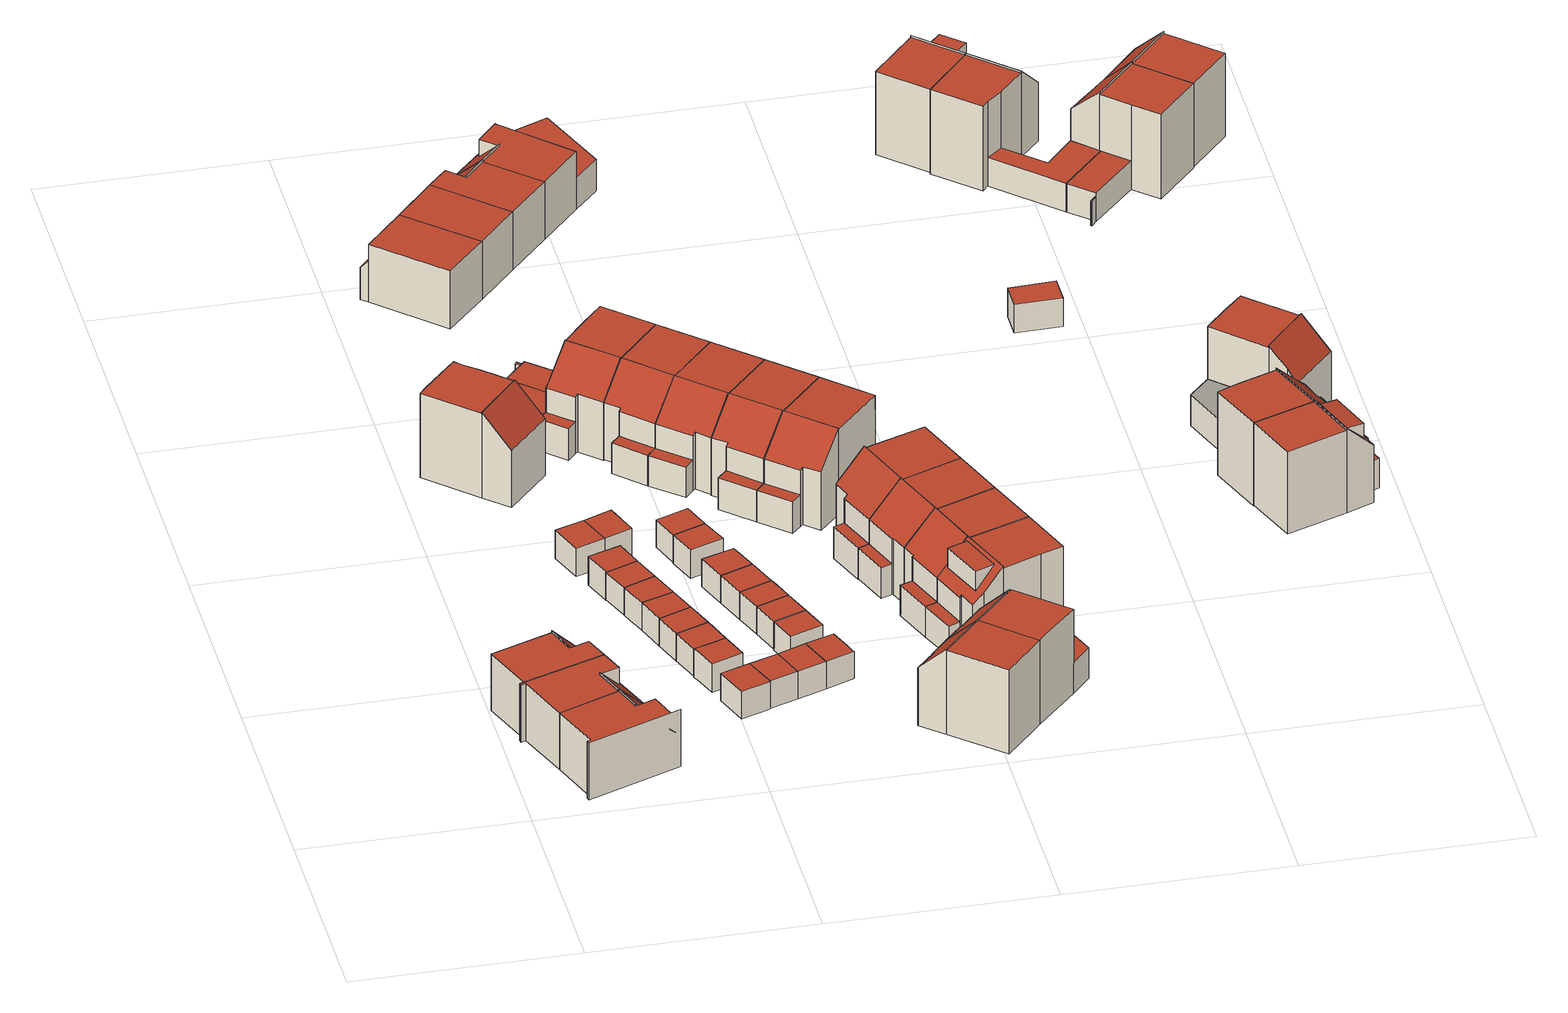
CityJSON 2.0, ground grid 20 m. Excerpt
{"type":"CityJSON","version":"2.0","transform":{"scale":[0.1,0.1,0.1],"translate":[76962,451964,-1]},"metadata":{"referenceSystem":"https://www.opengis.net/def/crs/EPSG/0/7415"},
"CityObjects":{
"building1":{"type":"Building","attributes":{"Volume":228.27,"Dakoppervlakte":46.79,"Muuroppervlakte":145.14,"Vloeroppervlakte":42.97,"hoogte_Z_max_in_m_NAP":5.5,"GEB_DOEL":"woonfunctie","dateOfConstruction":"1982-01-01","measuredHeight":5.79},"geometry":[{"type":"Solid","lod":"2","boundaries":[[[[0,1,2,3,4,5,6]],[[7,8,9,10,11,12,13,14]],[[15,16,17,18,19,10,20]],[[1,0,14,13]],[[8,7,6,5,15]],[[1,13,12,2]],[[17,16,4,3]],[[12,18,17,3,2]],[[4,16,15,5]],[[8,15,20,9]],[[9,20,10]],[[18,12,11,19]],[[19,11,10]],[[0,6,7,14]]]],"semantics":{"surfaces":[{"type":"GroundSurface"},{"type":"RoofSurface"},{"type":"WallSurface"}],"values":[[0,1,1,2,2,2,2,2,2,2,2,2,2,2]]}}]},
"building2":{"type":"Building","attributes":{"Volume":239.22,"Dakoppervlakte":49.19,"Muuroppervlakte":147.11,"Vloeroppervlakte":45.13,"hoogte_Z_max_in_m_NAP":5.5,"GEB_DOEL":"woonfunctie","dateOfConstruction":"1982-01-01","measuredHeight":5.78},"geometry":[{"type":"Solid","lod":"2","boundaries":[[[[5,4,21,22,23,24,25,6]],[[26,27,28,29,8,7,30,31,32]],[[15,33,28,34,35,36,16]],[[5,6,7,8,15]],[[25,24,31,30]],[[31,24,23,32]],[[22,26,32,23]],[[16,36,21,4]],[[4,5,15,16]],[[22,21,36,35,26]],[[33,29,28]],[[29,33,15,8]],[[27,34,28]],[[34,27,26,35]],[[6,25,30,7]]]],"semantics":{"surfaces":[{"type":"GroundSurface"},{"type":"RoofSurface"},{"type":"WallSurface"}],"values":[[0,1,1,2,2,2,2,2,2,2,2,2,2,2,2]]}}]},
"building3":{"type":"Building","attributes":{"Volume":233.64,"Dakoppervlakte":47.68,"Muuroppervlakte":150.23,"Vloeroppervlakte":43.86,"hoogte_Z_max_in_m_NAP":5.5,"GEB_DOEL":"woonfunctie","dateOfConstruction":"1982-01-01","measuredHeight":5.8},"geometry":[{"type":"Solid","lod":"2","boundaries":[[[[37,23,22,21,38,39,40]],[[41,42,26,32,43,44,45,46,47,48]],[[49,50,36,35,51,41,52]],[[23,32,26,22]],[[37,40,44,43]],[[40,39,45,44]],[[45,39,38,50,46]],[[50,38,21,36]],[[26,35,36,21,22]],[[52,41,48]],[[50,49,47,46]],[[47,49,52,48]],[[51,35,26,42]],[[51,42,41]],[[23,37,43,32]]]],"semantics":{"surfaces":[{"type":"GroundSurface"},{"type":"RoofSurface"},{"type":"WallSurface"}],"values":[[0,1,1,2,2,2,2,2,2,2,2,2,2,2,2]]}}]},
"building4":{"type":"Building","attributes":{"Volume":371.48,"Dakoppervlakte":53.47,"Muuroppervlakte":212.38,"Vloeroppervlakte":47.23,"hoogte_Z_max_in_m_NAP":8.11,"GEB_DOEL":"woonfunctie","dateOfConstruction":"1982-01-01","measuredHeight":8.39},"geometry":[{"type":"Solid","lod":"2","boundaries":[[[[53,54,55,56,57,58,59,60,61]],[[62,63,64,65,66,67,68]],[[69,70,71,72]],[[65,64,56,55]],[[55,54,66,65]],[[66,54,53,61,68,67]],[[61,60,62,68]],[[72,62,60,59,69]],[[59,58,70,69]],[[63,71,70,58,57]],[[72,71,63,62]],[[64,63,57,56]]]],"semantics":{"surfaces":[{"type":"GroundSurface"},{"type":"RoofSurface"},{"type":"WallSurface"}],"values":[[0,1,1,2,2,2,2,2,2,2,2,2]]}}]},
"building5":{"type":"Building","attributes":{"Volume":23.82,"Dakoppervlakte":8.67,"Muuroppervlakte":32.47,"Vloeroppervlakte":8.67,"hoogte_Z_max_in_m_NAP":2.39,"GEB_DOEL":"onbekend","dateOfConstruction":"1982-01-01","measuredHeight":2.75},"geometry":[{"type":"Solid","lod":"2","boundaries":[[[[73,74,75,76]],[[77,78,79,80]],[[74,80,79,75]],[[74,73,77,80]],[[76,78,77,73]],[[78,76,75,79]]]],"semantics":{"surfaces":[{"type":"GroundSurface"},{"type":"RoofSurface"},{"type":"WallSurface"}],"values":[[0,1,2,2,2,2]]}}]},
"building6":{"type":"Building","attributes":{"Volume":22.73,"Dakoppervlakte":8.26,"Muuroppervlakte":31.71,"Vloeroppervlakte":8.26,"hoogte_Z_max_in_m_NAP":2.39,"GEB_DOEL":"onbekend","dateOfConstruction":"1982-01-01","measuredHeight":2.75},"geometry":[{"type":"Solid","lod":"2","boundaries":[[[[81,82,83,84,85]],[[86,87,88,89,90]],[[85,86,90,81]],[[84,87,86,85]],[[89,88,87,84,83,82]],[[90,89,82,81]]]],"semantics":{"surfaces":[{"type":"GroundSurface"},{"type":"RoofSurface"},{"type":"WallSurface"}],"values":[[0,1,2,2,2,2]]}}]},
"building7":{"type":"Building","attributes":{"Volume":22.57,"Dakoppervlakte":8.24,"Muuroppervlakte":31.51,"Vloeroppervlakte":8.24,"hoogte_Z_max_in_m_NAP":2.39,"GEB_DOEL":"onbekend","dateOfConstruction":"1982-01-01","measuredHeight":2.74},"geometry":[{"type":"Solid","lod":"2","boundaries":[[[[91,92,93,94]],[[89,95,96,90]],[[94,93,96,95]],[[93,92,90,96]],[[91,89,90,92]],[[91,94,95,89]]]],"semantics":{"surfaces":[{"type":"GroundSurface"},{"type":"RoofSurface"},{"type":"WallSurface"}],"values":[[0,1,2,2,2,2]]}}]},
"building8":{"type":"Building","attributes":{"Volume":22.45,"Dakoppervlakte":8.25,"Muuroppervlakte":31.34,"Vloeroppervlakte":8.25,"hoogte_Z_max_in_m_NAP":2.39,"GEB_DOEL":"onbekend","dateOfConstruction":"1982-01-01","measuredHeight":2.72},"geometry":[{"type":"Solid","lod":"2","boundaries":[[[[94,93,97,98,99]],[[96,95,100,101,102]],[[97,93,96,102]],[[94,95,96,93]],[[101,100,95,94,99,98]],[[101,98,97,102]]]],"semantics":{"surfaces":[{"type":"GroundSurface"},{"type":"RoofSurface"},{"type":"WallSurface"}],"values":[[0,1,2,2,2,2]]}}]},
"building9":{"type":"Building","attributes":{"Volume":22.19,"Dakoppervlakte":8.25,"Muuroppervlakte":30.98,"Vloeroppervlakte":8.25,"hoogte_Z_max_in_m_NAP":2.39,"GEB_DOEL":"onbekend","dateOfConstruction":"1982-01-01","measuredHeight":2.69},"geometry":[{"type":"Solid","lod":"2","boundaries":[[[[103,98,97,104]],[[101,105,106,102]],[[103,104,106,105]],[[104,97,102,106]],[[101,102,97,98]],[[98,103,105,101]]]],"semantics":{"surfaces":[{"type":"GroundSurface"},{"type":"RoofSurface"},{"type":"WallSurface"}],"values":[[0,1,2,2,2,2]]}}]},
"building10":{"type":"Building","attributes":{"Volume":22.42,"Dakoppervlakte":8.24,"Muuroppervlakte":31.3,"Vloeroppervlakte":8.24,"hoogte_Z_max_in_m_NAP":2.39,"GEB_DOEL":"onbekend","dateOfConstruction":"1982-01-01","measuredHeight":2.72},"geometry":[{"type":"Solid","lod":"2","boundaries":[[[[107,103,104,108]],[[105,109,110,106]],[[108,110,109,107]],[[108,104,106,110]],[[106,104,103,105]],[[103,107,109,105]]]],"semantics":{"surfaces":[{"type":"GroundSurface"},{"type":"RoofSurface"},{"type":"WallSurface"}],"values":[[0,1,2,2,2,2]]}}]},
"building11":{"type":"Building","attributes":{"Volume":22.62,"Dakoppervlakte":8.25,"Muuroppervlakte":31.57,"Vloeroppervlakte":8.25,"hoogte_Z_max_in_m_NAP":2.39,"GEB_DOEL":"onbekend","dateOfConstruction":"1982-01-01","measuredHeight":2.74},"geometry":[{"type":"Solid","lod":"2","boundaries":[[[[107,108,111,112]],[[110,109,113,114]],[[112,111,114,113]],[[114,111,108,110]],[[107,109,110,108]],[[107,112,113,109]]]],"semantics":{"surfaces":[{"type":"GroundSurface"},{"type":"RoofSurface"},{"type":"WallSurface"}],"values":[[0,1,2,2,2,2]]}}]},
"building12":{"type":"Building","attributes":{"Volume":22.82,"Dakoppervlakte":8.23,"Muuroppervlakte":31.88,"Vloeroppervlakte":8.23,"hoogte_Z_max_in_m_NAP":2.39,"GEB_DOEL":"onbekend","dateOfConstruction":"1982-01-01","measuredHeight":2.77},"geometry":[{"type":"Solid","lod":"2","boundaries":[[[[115,116,117,118,119]],[[113,120,121,122,114]],[[121,120,113,115,119,118]],[[118,117,122,121]],[[116,114,122,117]],[[115,113,114,116]]]],"semantics":{"surfaces":[{"type":"GroundSurface"},{"type":"RoofSurface"},{"type":"WallSurface"}],"values":[[0,1,2,2,2,2]]}}]},
"building13":{"type":"Building","attributes":{"Volume":23.08,"Dakoppervlakte":8.51,"Muuroppervlakte":31.72,"Vloeroppervlakte":8.51,"hoogte_Z_max_in_m_NAP":2.39,"GEB_DOEL":"onbekend","dateOfConstruction":"1982-01-01","measuredHeight":2.71},"geometry":[{"type":"Solid","lod":"2","boundaries":[[[[123,124,125,126,127]],[[128,129,130,131,132]],[[124,131,130,125]],[[124,123,132,131]],[[129,128,132,123,127,126]],[[125,130,129,126]]]],"semantics":{"surfaces":[{"type":"GroundSurface"},{"type":"RoofSurface"},{"type":"WallSurface"}],"values":[[0,1,2,2,2,2]]}}]},
"building14":{"type":"Building","attributes":{"Volume":24.15,"Dakoppervlakte":8.67,"Muuroppervlakte":32.92,"Vloeroppervlakte":8.67,"hoogte_Z_max_in_m_NAP":2.39,"GEB_DOEL":"onbekend","dateOfConstruction":"1982-01-01","measuredHeight":2.79},"geometry":[{"type":"Solid","lod":"2","boundaries":[[[[75,133,134,76]],[[79,78,135,136]],[[79,75,76,78]],[[135,78,76,134]],[[135,134,133,136]],[[75,79,136,133]]]],"semantics":{"surfaces":[{"type":"GroundSurface"},{"type":"RoofSurface"},{"type":"WallSurface"}],"values":[[0,1,2,2,2,2]]}}]},
"building15":{"type":"Building","attributes":{"Volume":23.07,"Dakoppervlakte":8.51,"Muuroppervlakte":31.7,"Vloeroppervlakte":8.51,"hoogte_Z_max_in_m_NAP":2.39,"GEB_DOEL":"onbekend","dateOfConstruction":"1982-01-01","measuredHeight":2.71},"geometry":[{"type":"Solid","lod":"2","boundaries":[[[[137,138,126,125]],[[129,139,140,130]],[[130,125,126,129]],[[139,129,126,138]],[[137,140,139,138]],[[125,130,140,137]]]],"semantics":{"surfaces":[{"type":"GroundSurface"},{"type":"RoofSurface"},{"type":"WallSurface"}],"values":[[0,1,2,2,2,2]]}}]},
"building16":{"type":"Building","attributes":{"Volume":65.6,"Dakoppervlakte":24.57,"Muuroppervlakte":69.24,"Vloeroppervlakte":24.57,"hoogte_Z_max_in_m_NAP":2.29,"GEB_DOEL":"overige gebruiksfunctie","dateOfConstruction":"1982-01-01","measuredHeight":2.67},"geometry":[{"type":"Solid","lod":"2","boundaries":[[[[141,142,143,144,145,146]],[[147,148,149,150,151,152]],[[142,141,148,147]],[[146,145,150,149]],[[151,150,145,144]],[[143,152,151,144]],[[141,146,149,148]],[[152,143,142,147]]]],"semantics":{"surfaces":[{"type":"GroundSurface"},{"type":"RoofSurface"},{"type":"WallSurface"}],"values":[[0,1,2,2,2,2,2,2]]}}]},
"building17":{"type":"Building","attributes":{"Volume":23.07,"Dakoppervlakte":8.51,"Muuroppervlakte":31.7,"Vloeroppervlakte":8.51,"hoogte_Z_max_in_m_NAP":2.39,"GEB_DOEL":"onbekend","dateOfConstruction":"1982-01-01","measuredHeight":2.71},"geometry":[{"type":"Solid","lod":"2","boundaries":[[[[153,154,138,137]],[[139,155,156,140]],[[137,138,139,140]],[[155,139,138,154]],[[153,156,155,154]],[[137,140,156,153]]]],"semantics":{"surfaces":[{"type":"GroundSurface"},{"type":"RoofSurface"},{"type":"WallSurface"}],"values":[[0,1,2,2,2,2]]}}]},
"building18":{"type":"Building","attributes":{"Volume":237.75,"Dakoppervlakte":44.82,"Muuroppervlakte":147.73,"Vloeroppervlakte":43.39,"hoogte_Z_max_in_m_NAP":5.3,"GEB_DOEL":"woonfunctie","dateOfConstruction":"1982-01-01","measuredHeight":5.66},"geometry":[{"type":"Solid","lod":"2","boundaries":[[[[157,158,159,160,161,162]],[[163,164,165,166]],[[167,168,169,170]],[[163,170,159,158,164]],[[158,157,165,164]],[[167,166,165,157,162]],[[161,160,169,168]],[[170,169,160,159]],[[161,168,167,162]],[[170,163,166,167]]]],"semantics":{"surfaces":[{"type":"GroundSurface"},{"type":"RoofSurface"},{"type":"WallSurface"}],"values":[[0,1,1,2,2,2,2,2,2,2]]}}]},
"building19":{"type":"Building","attributes":{"Volume":22.59,"Dakoppervlakte":8.39,"Muuroppervlakte":31.3,"Vloeroppervlakte":8.39,"hoogte_Z_max_in_m_NAP":2.39,"GEB_DOEL":"onbekend","dateOfConstruction":"1982-01-01","measuredHeight":2.69},"geometry":[{"type":"Solid","lod":"2","boundaries":[[[[171,172,173,174]],[[175,176,177,178]],[[174,173,176,175]],[[172,177,176,173]],[[171,178,177,172]],[[171,174,175,178]]]],"semantics":{"surfaces":[{"type":"GroundSurface"},{"type":"RoofSurface"},{"type":"WallSurface"}],"values":[[0,1,2,2,2,2]]}}]},
"building20":{"type":"Building","attributes":{"Volume":23.13,"Dakoppervlakte":8.39,"Muuroppervlakte":32.05,"Vloeroppervlakte":8.39,"hoogte_Z_max_in_m_NAP":2.39,"GEB_DOEL":"onbekend","dateOfConstruction":"1982-01-01","measuredHeight":2.76},"geometry":[{"type":"Solid","lod":"2","boundaries":[[[[179,180,181,182]],[[175,183,184,176]],[[179,182,183,175]],[[182,181,184,183]],[[180,176,184,181]],[[179,175,176,180]]]],"semantics":{"surfaces":[{"type":"GroundSurface"},{"type":"RoofSurface"},{"type":"WallSurface"}],"values":[[0,1,2,2,2,2]]}}]},
"building21":{"type":"Building","attributes":{"Volume":24.02,"Dakoppervlakte":8.81,"Muuroppervlakte":32.39,"Vloeroppervlakte":8.81,"hoogte_Z_max_in_m_NAP":2.39,"GEB_DOEL":"onbekend","dateOfConstruction":"1982-01-01","measuredHeight":2.72},"geometry":[{"type":"Solid","lod":"2","boundaries":[[[[185,186,187,188]],[[189,190,191,192]],[[187,190,189,188]],[[186,191,190,187]],[[185,192,191,186]],[[185,188,189,192]]]],"semantics":{"surfaces":[{"type":"GroundSurface"},{"type":"RoofSurface"},{"type":"WallSurface"}],"values":[[0,1,2,2,2,2]]}}]},
"building22":{"type":"Building","attributes":{"Volume":23.78,"Dakoppervlakte":8.82,"Muuroppervlakte":32.07,"Vloeroppervlakte":8.82,"hoogte_Z_max_in_m_NAP":2.39,"GEB_DOEL":"onbekend","dateOfConstruction":"1982-01-01","measuredHeight":2.7},"geometry":[{"type":"Solid","lod":"2","boundaries":[[[[188,187,193,194]],[[195,196,190,189]],[[194,193,196,195]],[[187,190,196,193]],[[188,189,190,187]],[[188,194,195,189]]]],"semantics":{"surfaces":[{"type":"GroundSurface"},{"type":"RoofSurface"},{"type":"WallSurface"}],"values":[[0,1,2,2,2,2]]}}]},
"building23":{"type":"Building","attributes":{"Volume":45.96,"Dakoppervlakte":17.14,"Muuroppervlakte":49.91,"Vloeroppervlakte":17.14,"hoogte_Z_max_in_m_NAP":2.29,"GEB_DOEL":"overige gebruiksfunctie","dateOfConstruction":"1982-01-01","measuredHeight":2.68},"geometry":[{"type":"Solid","lod":"2","boundaries":[[[[197,198,199,144,143,200,201]],[[151,202,203,152]],[[204,205,206,207]],[[152,143,144,151]],[[151,144,199,202]],[[203,202,199,198,207]],[[198,197,204,207]],[[204,197,201,205]],[[205,201,200,206]],[[203,207,206,200,143,152]]]],"semantics":{"surfaces":[{"type":"GroundSurface"},{"type":"RoofSurface"},{"type":"WallSurface"}],"values":[[0,1,1,2,2,2,2,2,2,2]]}}]},
"building24":{"type":"Building","attributes":{"Volume":22.15,"Dakoppervlakte":8.2,"Muuroppervlakte":31.05,"Vloeroppervlakte":8.2,"hoogte_Z_max_in_m_NAP":2.39,"GEB_DOEL":"onbekend","dateOfConstruction":"1982-01-01","measuredHeight":2.7},"geometry":[{"type":"Solid","lod":"2","boundaries":[[[[194,193,208,209,210]],[[211,212,196,195,213]],[[213,210,209,211]],[[196,212,211,209,208,193]],[[196,193,194,195]],[[194,210,213,195]]]],"semantics":{"surfaces":[{"type":"GroundSurface"},{"type":"RoofSurface"},{"type":"WallSurface"}],"values":[[0,1,2,2,2,2]]}}]},
"building25":{"type":"Building","attributes":{"Volume":22.08,"Dakoppervlakte":8.2,"Muuroppervlakte":30.95,"Vloeroppervlakte":8.2,"hoogte_Z_max_in_m_NAP":2.39,"GEB_DOEL":"onbekend","dateOfConstruction":"1982-01-01","measuredHeight":2.69},"geometry":[{"type":"Solid","lod":"2","boundaries":[[[[210,209,214,215]],[[211,213,216,217]],[[215,214,217,216]],[[209,211,217,214]],[[210,213,211,209]],[[210,215,216,213]]]],"semantics":{"surfaces":[{"type":"GroundSurface"},{"type":"RoofSurface"},{"type":"WallSurface"}],"values":[[0,1,2,2,2,2]]}}]},
"building26":{"type":"Building","attributes":{"Volume":22.11,"Dakoppervlakte":8.04,"Muuroppervlakte":31.33,"Vloeroppervlakte":8.04,"hoogte_Z_max_in_m_NAP":2.39,"GEB_DOEL":"onbekend","dateOfConstruction":"1982-01-01","measuredHeight":2.75},"geometry":[{"type":"Solid","lod":"2","boundaries":[[[[218,219,220,221]],[[216,222,223,217]],[[220,219,222,216]],[[219,218,223,222]],[[223,218,221,217]],[[220,216,217,221]]]],"semantics":{"surfaces":[{"type":"GroundSurface"},{"type":"RoofSurface"},{"type":"WallSurface"}],"values":[[0,1,2,2,2,2]]}}]},
"building27":{"type":"Building","attributes":{"Volume":23.13,"Dakoppervlakte":8.51,"Muuroppervlakte":31.78,"Vloeroppervlakte":8.51,"hoogte_Z_max_in_m_NAP":2.39,"GEB_DOEL":"onbekend","dateOfConstruction":"1982-01-01","measuredHeight":2.72},"geometry":[{"type":"Solid","lod":"2","boundaries":[[[[224,225,226,227,154,153]],[[228,156,155,229,230,231]],[[153,154,155,156]],[[154,227,229,155]],[[153,156,228,224]],[[227,226,225,224,228,231,230,229]]]],"semantics":{"surfaces":[{"type":"GroundSurface"},{"type":"RoofSurface"},{"type":"WallSurface"}],"values":[[0,1,2,2,2,2]]}}]},
"building28":{"type":"Building","attributes":{"Volume":378.86,"Dakoppervlakte":56.24,"Muuroppervlakte":222.87,"Vloeroppervlakte":49.9,"hoogte_Z_max_in_m_NAP":8.1,"GEB_DOEL":"woonfunctie","dateOfConstruction":"1982-01-01","measuredHeight":8.49},"geometry":[{"type":"Solid","lod":"2","boundaries":[[[[232,233,234,235,236,237,238,239,240,145,241,199]],[[242,243,244,245,246]],[[247,248,249,250,251,252,253]],[[254,255,256,257]],[[233,243,242,234]],[[233,232,244,243]],[[244,232,199,245]],[[236,235,253,252]],[[242,247,253,235,234]],[[241,145,249,248,246]],[[145,240,256,250,249]],[[252,251,255,237,236]],[[237,255,254,238]],[[256,240,239,257]],[[254,257,239,238]],[[255,251,250,256]],[[242,246,248,247]],[[199,241,246,245]]]],"semantics":{"surfaces":[{"type":"GroundSurface"},{"type":"RoofSurface"},{"type":"WallSurface"}],"values":[[0,1,1,1,2,2,2,2,2,2,2,2,2,2,2,2,2,2]]}}]},
"building29":{"type":"Building","attributes":{"Volume":240.02,"Dakoppervlakte":45.15,"Muuroppervlakte":148.42,"Vloeroppervlakte":43.71,"hoogte_Z_max_in_m_NAP":5.3,"GEB_DOEL":"woonfunctie","dateOfConstruction":"1982-01-01","measuredHeight":5.67},"geometry":[{"type":"Solid","lod":"2","boundaries":[[[[157,162,161,258,259,260]],[[261,166,165,262]],[[263,168,167,264]],[[264,261,262,260,259]],[[166,167,162,157,165]],[[165,157,260,262]],[[259,258,263,264]],[[161,168,263,258]],[[162,167,168,161]],[[261,264,167,166]]]],"semantics":{"surfaces":[{"type":"GroundSurface"},{"type":"RoofSurface"},{"type":"WallSurface"}],"values":[[0,1,1,2,2,2,2,2,2,2]]}}]},
"building30":{"type":"Building","attributes":{"Volume":370.53,"Dakoppervlakte":56.05,"Muuroppervlakte":218.8,"Vloeroppervlakte":49.81,"hoogte_Z_max_in_m_NAP":8.1,"GEB_DOEL":"woonfunctie","dateOfConstruction":"1982-01-01","measuredHeight":8.43},"geometry":[{"type":"Solid","lod":"2","boundaries":[[[[265,266,267,268,269,270,271,272,273,274]],[[275,276,243,242]],[[277,247,253,278,279,280]],[[281,282,283,284]],[[275,267,266,276]],[[266,265,243,276]],[[275,277,280,282,268,267]],[[274,273,253,247,242]],[[273,272,278,253]],[[279,278,272,271,283]],[[283,271,270,284]],[[269,281,284,270]],[[281,269,268,282]],[[282,280,279,283]],[[242,247,277,275]],[[243,265,274,242]]]],"semantics":{"surfaces":[{"type":"GroundSurface"},{"type":"RoofSurface"},{"type":"WallSurface"}],"values":[[0,1,1,1,2,2,2,2,2,2,2,2,2,2,2,2]]}}]},
"building31":{"type":"Building","attributes":{"Volume":369.08,"Dakoppervlakte":55.87,"Muuroppervlakte":218.76,"Vloeroppervlakte":49.64,"hoogte_Z_max_in_m_NAP":8.1,"GEB_DOEL":"woonfunctie","dateOfConstruction":"1982-01-01","measuredHeight":8.45},"geometry":[{"type":"Solid","lod":"2","boundaries":[[[[285,286,287,288,289,290,269,268,267,266]],[[291,292,276,275]],[[277,280,293,294,295,296]],[[297,282,281,298]],[[291,286,285,292]],[[285,266,276,292]],[[291,296,295,287,286]],[[267,268,282,280,277,275]],[[293,297,289,288,294]],[[288,287,295,294]],[[297,298,290,289]],[[282,268,269,281]],[[298,281,269,290]],[[280,282,297,293]],[[291,275,277,296]],[[276,266,267,275]]]],"semantics":{"surfaces":[{"type":"GroundSurface"},{"type":"RoofSurface"},{"type":"WallSurface"}],"values":[[0,1,1,1,2,2,2,2,2,2,2,2,2,2,2,2]]}}]},
"building32":{"type":"Building","attributes":{"Volume":238.96,"Dakoppervlakte":47.85,"Muuroppervlakte":144.86,"Vloeroppervlakte":44.33,"hoogte_Z_max_in_m_NAP":5.49,"GEB_DOEL":"woonfunctie","dateOfConstruction":"1982-01-01","measuredHeight":5.84},"geometry":[{"type":"Solid","lod":"2","boundaries":[[[[299,300,301,260,259,258]],[[302,303,304,305,306,261,262]],[[264,307,305,308,309,310,263]],[[260,301,302,262]],[[301,300,303,302]],[[300,299,310,309,303]],[[299,258,263,310]],[[259,264,263,258]],[[307,306,305]],[[264,261,306,307]],[[304,308,305]],[[304,303,309,308]],[[261,264,259,260,262]]]],"semantics":{"surfaces":[{"type":"GroundSurface"},{"type":"RoofSurface"},{"type":"WallSurface"}],"values":[[0,1,1,2,2,2,2,2,2,2,2,2,2]]}}]},
"building33":{"type":"Building","attributes":{"Volume":361.68,"Dakoppervlakte":53.91,"Muuroppervlakte":217.7,"Vloeroppervlakte":47.76,"hoogte_Z_max_in_m_NAP":8.14,"GEB_DOEL":"woonfunctie","dateOfConstruction":"1982-01-01","measuredHeight":8.46},"geometry":[{"type":"Solid","lod":"2","boundaries":[[[[311,312,313,314,315,316,317,318,319,320,321]],[[322,323,324,325,326]],[[327,328,329,330,331,332]],[[333,334,335,336]],[[313,323,322,314]],[[323,313,312,311,325,324]],[[327,333,317,316,328]],[[316,315,329,328]],[[315,314,322,330,329]],[[331,326,321,320,334,332]],[[317,333,336,318]],[[335,334,320,319]],[[335,319,318,336]],[[333,327,332,334]],[[331,330,322,326]],[[321,326,325,311]]]],"semantics":{"surfaces":[{"type":"GroundSurface"},{"type":"RoofSurface"},{"type":"WallSurface"}],"values":[[0,1,1,1,2,2,2,2,2,2,2,2,2,2,2,2]]}}]},
"building34":{"type":"Building","attributes":{"Volume":379.81,"Dakoppervlakte":57.16,"Muuroppervlakte":222.04,"Vloeroppervlakte":50.83,"hoogte_Z_max_in_m_NAP":8.11,"GEB_DOEL":"woonfunctie","dateOfConstruction":"1982-01-01","measuredHeight":8.48},"geometry":[{"type":"Solid","lod":"2","boundaries":[[[[337,338,339,340,341,342,343,344,345,346]],[[291,347,348,292]],[[349,350,351,296,295,352]],[[353,354,355,356]],[[347,337,346,348]],[[345,292,348,346]],[[338,337,347,351,350,355]],[[344,343,295,296,291]],[[352,295,343,342]],[[349,352,342,341,356]],[[356,341,340,353]],[[339,354,353,340]],[[338,355,354,339]],[[355,350,349,356]],[[347,291,296,351]],[[292,345,344,291]]]],"semantics":{"surfaces":[{"type":"GroundSurface"},{"type":"RoofSurface"},{"type":"WallSurface"}],"values":[[0,1,1,1,2,2,2,2,2,2,2,2,2,2,2,2]]}}]},
"building35":{"type":"Building","attributes":{"Volume":245.88,"Dakoppervlakte":48.47,"Muuroppervlakte":147.76,"Vloeroppervlakte":44.95,"hoogte_Z_max_in_m_NAP":5.49,"GEB_DOEL":"woonfunctie","dateOfConstruction":"1982-01-01","measuredHeight":5.92},"geometry":[{"type":"Solid","lod":"2","boundaries":[[[[357,301,300,299,358,359,360]],[[361,362,363,364,303,302,365,366]],[[367,368,310,309,369,363,370]],[[302,301,357,365]],[[357,360,359,367,361,366,365]],[[367,359,358,368]],[[299,310,368,358]],[[303,309,310,299,300]],[[370,363,362]],[[362,361,367,370]],[[364,363,369]],[[303,364,369,309]],[[301,302,303,300]]]],"semantics":{"surfaces":[{"type":"GroundSurface"},{"type":"RoofSurface"},{"type":"WallSurface"}],"values":[[0,1,1,2,2,2,2,2,2,2,2,2,2]]}}]},
"building36":{"type":"Building","attributes":{"Volume":413.31,"Dakoppervlakte":70.65,"Muuroppervlakte":235.5,"Vloeroppervlakte":64.74,"hoogte_Z_max_in_m_NAP":8.14,"GEB_DOEL":"woonfunctie","dateOfConstruction":"1982-01-01","measuredHeight":8.42},"geometry":[{"type":"Solid","lod":"2","boundaries":[[[[320,319,371,372,373,374,375,376,377,378,379,380,381,382,311,321]],[[326,325,383,384,385,386]],[[331,387,388,389,390,391,392,332]],[[335,334,393,394]],[[395,396,397,398]],[[386,385,396,378,377]],[[311,325,326,321]],[[383,325,311,382,381,397,384]],[[320,321,326,331,332,334]],[[387,386,377,376,388]],[[389,375,374,390]],[[390,374,373,391]],[[392,391,373,372,393]],[[319,320,334,335]],[[394,393,372,371]],[[335,394,371,319]],[[334,332,392,393]],[[331,326,386,387]],[[379,395,398,380]],[[379,378,396,395]],[[397,381,380,398]],[[397,396,385,384]],[[376,375,389,388]]]],"semantics":{"surfaces":[{"type":"GroundSurface"},{"type":"RoofSurface"},{"type":"WallSurface"}],"values":[[0,1,1,1,1,2,2,2,2,2,2,2,2,2,2,2,2,2,2,2,2,2,2]]}}]},
"building37":{"type":"Building","attributes":{"Volume":430.61,"Dakoppervlakte":57.46,"Muuroppervlakte":240.96,"Vloeroppervlakte":66.61,"hoogte_Z_max_in_m_NAP":8.11,"GEB_DOEL":"woonfunctie","dateOfConstruction":"1982-01-01","measuredHeight":8.48},"geometry":[{"type":"Solid","lod":"2","boundaries":[[[[399,400,401,402,403,404,405,406,339,338,337,346,407,408]],[[409,410,411,412,413]],[[348,347,414,415]],[[351,350,416,417,418,419]],[[420,421,355,354]],[[346,337,347,348]],[[407,346,348,415,411]],[[399,408,410,409]],[[401,400,413,412]],[[399,409,413,400]],[[415,414,402,401,412,411]],[[414,419,418,403,402]],[[351,347,337,338,355,350]],[[416,421,405,404,417]],[[403,418,417,404]],[[421,420,406,405]],[[355,338,339,354]],[[339,406,420,354]],[[350,355,421,416]],[[414,347,351,419]],[[407,411,410,408]]]],"semantics":{"surfaces":[{"type":"GroundSurface"},{"type":"OuterFloorSurface"},{"type":"RoofSurface"},{"type":"WallSurface"}],"values":[[0,1,2,2,2,3,3,3,3,3,3,3,3,3,3,3,3,3,3,3,3]]}}]},
"building38":{"type":"Building","attributes":{"Volume":396.51,"Dakoppervlakte":59.71,"Muuroppervlakte":223.72,"Vloeroppervlakte":53.07,"hoogte_Z_max_in_m_NAP":8.12,"GEB_DOEL":"woonfunctie","dateOfConstruction":"1982-01-01","measuredHeight":8.47},"geometry":[{"type":"Solid","lod":"2","boundaries":[[[[422,423,424,425,426,427,428,429,430,431,432]],[[433,434,435,436]],[[437,438,439,440,441,442,443]],[[444,445,446,447]],[[433,432,431,434]],[[435,423,422,436]],[[442,441,428,427,446]],[[437,443,445,424,423,435]],[[431,430,429,440,439,438,434]],[[428,441,440,429]],[[427,426,447,446]],[[426,425,444,447]],[[424,445,444,425]],[[442,446,445,443]],[[435,434,438,437]],[[436,422,432,433]]]],"semantics":{"surfaces":[{"type":"GroundSurface"},{"type":"RoofSurface"},{"type":"WallSurface"}],"values":[[0,1,1,1,2,2,2,2,2,2,2,2,2,2,2,2]]}}]},
"building39":{"type":"Building","attributes":{"Volume":373.95,"Dakoppervlakte":56.64,"Muuroppervlakte":218.81,"Vloeroppervlakte":50.31,"hoogte_Z_max_in_m_NAP":8.12,"GEB_DOEL":"woonfunctie","dateOfConstruction":"1982-01-01","measuredHeight":8.44},"geometry":[{"type":"Solid","lod":"2","boundaries":[[[[448,449,450,451,452,453,454,455,456,457]],[[435,458,459,436]],[[460,461,462,463,437,443]],[[444,464,465,445]],[[455,435,436,456]],[[448,457,459,458]],[[454,445,443,437,435,455]],[[451,450,461,460,465]],[[461,450,449,462]],[[458,463,462,449,448]],[[452,451,465,464]],[[454,453,444,445]],[[452,464,444,453]],[[443,445,465,460]],[[463,458,435,437]],[[456,436,459,457]]]],"semantics":{"surfaces":[{"type":"GroundSurface"},{"type":"RoofSurface"},{"type":"WallSurface"}],"values":[[0,1,1,1,2,2,2,2,2,2,2,2,2,2,2,2]]}}]},
"building40":{"type":"Building","attributes":{"Volume":362.18,"Dakoppervlakte":55.17,"Muuroppervlakte":215.68,"Vloeroppervlakte":49.02,"hoogte_Z_max_in_m_NAP":8.12,"GEB_DOEL":"woonfunctie","dateOfConstruction":"1982-01-01","measuredHeight":8.42},"geometry":[{"type":"Solid","lod":"2","boundaries":[[[[466,467,468,469,449,448,457,470,471,472]],[[459,458,473,474]],[[475,476,477,463,462,478]],[[479,480,481,482]],[[470,474,473,471]],[[474,470,457,459]],[[477,476,481,472,471,473]],[[463,458,448,449,462]],[[462,449,469,478]],[[475,478,469,468,482]],[[479,482,468,467]],[[467,466,480,479]],[[466,472,481,480]],[[476,475,482,481]],[[473,458,463,477]],[[458,459,457,448]]]],"semantics":{"surfaces":[{"type":"GroundSurface"},{"type":"RoofSurface"},{"type":"WallSurface"}],"values":[[0,1,1,1,2,2,2,2,2,2,2,2,2,2,2,2]]}}]},
"building41":{"type":"Building","attributes":{"Volume":382.99,"Dakoppervlakte":46.06,"Muuroppervlakte":218.09,"Vloeroppervlakte":50.66,"hoogte_Z_max_in_m_NAP":8.13,"GEB_DOEL":"woonfunctie","dateOfConstruction":"1982-01-01","measuredHeight":8.41},"children":["building41-1"],"geometry":[{"type":"Solid","lod":"2","boundaries":[[[[483,484,485,486,487,488,489,490,466,472,471,470]],[[474,473,491,492,493]],[[494,495,496,477,476,497,498],[499,500,501,502]],[[481,480,503,504]],[[484,483,493,492]],[[483,470,474,493]],[[495,494,487,486]],[[486,485,491,496,495]],[[476,477,473,471,472,481]],[[489,488,498,497,504]],[[494,498,488,487]],[[490,489,504,503]],[[472,466,480,481]],[[503,480,466,490]],[[476,481,504,497]],[[491,473,477,496]],[[484,492,491,485]],[[473,474,470,471]],[[505,506,499,502]],[[505,501,500,506]],[[500,499,506]],[[505,502,501]]]],"semantics":{"surfaces":[{"type":"GroundSurface"},{"type":"RoofSurface"},{"type":"WallSurface"}],"values":[[0,1,1,1,2,2,2,2,2,2,2,2,2,2,2,2,2,2,1,2,2,2]]}}]},
"building41-1":{"type":"BuildingInstallation","attributes":{"relationToConstruction":"outside"},"parents":["building41"],"geometry":[{"type":"MultiSurface","lod":"2","boundaries":[[[505,506,499,502]],[[505,501,500,506]],[[500,499,506]],[[505,502,501]]],"semantics":{"surfaces":[{"type":"RoofSurface"},{"type":"WallSurface"}],"values":[0,1,1,1]}}]},
"building42":{"type":"Building","attributes":{"Volume":119.73,"Dakoppervlakte":38.53,"Muuroppervlakte":79.77,"Vloeroppervlakte":38.53,"hoogte_Z_max_in_m_NAP":2.69,"GEB_DOEL":"overige gebruiksfunctie","dateOfConstruction":"1982-01-01","measuredHeight":3.11},"geometry":[{"type":"Solid","lod":"2","boundaries":[[[[357,360,507,508,509,510]],[[511,512,513,514,515,516]],[[511,516,357,510]],[[509,508,513,512]],[[508,507,514,513]],[[360,515,514,507]],[[512,511,510,509]],[[515,360,357,516]]]],"semantics":{"surfaces":[{"type":"GroundSurface"},{"type":"RoofSurface"},{"type":"WallSurface"}],"values":[[0,1,2,2,2,2,2,2]]}}]},
"building43":{"type":"Building","attributes":{"Volume":53.81,"Dakoppervlakte":18.42,"Muuroppervlakte":52.28,"Vloeroppervlakte":18.42,"hoogte_Z_max_in_m_NAP":2.66,"GEB_DOEL":"overige gebruiksfunctie","dateOfConstruction":"1982-01-01","measuredHeight":2.92},"geometry":[{"type":"Solid","lod":"2","boundaries":[[[[375,517,486,484,379,378,376]],[[395,518,519,520,521,522,396]],[[484,518,395,379]],[[520,519,486,517]],[[517,375,521,520]],[[376,522,521,375]],[[519,518,484,486]],[[522,376,378,379,395,396]]]],"semantics":{"surfaces":[{"type":"GroundSurface"},{"type":"RoofSurface"},{"type":"WallSurface"}],"values":[[0,1,2,2,2,2,2,2]]}}]},
"building44":{"type":"Building","attributes":{"Volume":29.55,"Dakoppervlakte":10.44,"Muuroppervlakte":37.62,"Vloeroppervlakte":10.44,"hoogte_Z_max_in_m_NAP":2.01,"GEB_DOEL":"overige gebruiksfunctie","dateOfConstruction":"1981-01-01","measuredHeight":2.83},"geometry":[{"type":"Solid","lod":"2","boundaries":[[[[523,524,525,526]],[[527,528,529,530]],[[524,527,530,525]],[[524,523,528,527]],[[526,529,528,523]],[[526,525,530,529]]]],"semantics":{"surfaces":[{"type":"GroundSurface"},{"type":"RoofSurface"},{"type":"WallSurface"}],"values":[[0,1,2,2,2,2]]}}]},
"building45":{"type":"Building","attributes":{"Volume":354.75,"Dakoppervlakte":45.19,"Muuroppervlakte":208.49,"Vloeroppervlakte":44.87,"hoogte_Z_max_in_m_NAP":8.1,"GEB_DOEL":"woonfunctie","dateOfConstruction":"1982-01-01","measuredHeight":8.39},"children":["building45-1"],"geometry":[{"type":"Solid","lod":"2","boundaries":[[[[531,532,533,534,535,536]],[[537,538,539,540]],[[541,542,543,544],[545,546,547,548]],[[532,531,540,539]],[[536,537,540,531]],[[541,538,535,534,542]],[[543,542,534,533]],[[539,544,543,533,532]],[[541,544,539,538]],[[537,536,535,538]],[[549,546,545,550]],[[545,548,550]],[[548,547,549,550]],[[547,546,549]]]],"semantics":{"surfaces":[{"type":"GroundSurface"},{"type":"RoofSurface"},{"type":"WallSurface"}],"values":[[0,1,1,2,2,2,2,2,2,2,1,2,2,2]]}}]},
"building45-1":{"type":"BuildingInstallation","attributes":{"relationToConstruction":"outside"},"parents":["building45"],"geometry":[{"type":"MultiSurface","lod":"2","boundaries":[[[549,546,545,550]],[[545,548,550]],[[548,547,549,550]],[[547,546,549]]],"semantics":{"surfaces":[{"type":"RoofSurface"},{"type":"WallSurface"}],"values":[0,1,1,1]}}]},
"building46":{"type":"Building","attributes":{"Volume":106.6,"Dakoppervlakte":0,"Muuroppervlakte":75.21,"Vloeroppervlakte":35.23,"hoogte_Z_max_in_m_NAP":2.7,"GEB_DOEL":"overige gebruiksfunctie","dateOfConstruction":"1982-01-01","measuredHeight":3.03},"geometry":[{"type":"Solid","lod":"2","boundaries":[[[[551,552,553,554,555,556,557]],[[558,559,560,561,562,563,564]],[[558,564,563,554,553,552]],[[551,557,560,559]],[[557,556,561,560]],[[555,562,561,556]],[[554,563,562,555]],[[552,551,559,558]]]],"semantics":{"surfaces":[{"type":"GroundSurface"},{"type":"OuterFloorSurface"},{"type":"WallSurface"}],"values":[[0,1,2,2,2,2,2,2]]}}]},
"building47":{"type":"Building","attributes":{"Volume":394.01,"Dakoppervlakte":59.7,"Muuroppervlakte":222.38,"Vloeroppervlakte":53.29,"hoogte_Z_max_in_m_NAP":8.1,"GEB_DOEL":"woonfunctie","dateOfConstruction":"1982-01-01","measuredHeight":8.37},"geometry":[{"type":"Solid","lod":"2","boundaries":[[[[565,566,567,568,569,570,571,572,557,573,556,574,575,576]],[[577,578,579,580,581]],[[582,583,584,585,586,587,588]],[[589,590,591,592]],[[593,594,595,596]],[[573,557,579,578]],[[557,572,580,579]],[[572,571,581,580]],[[570,577,581,571]],[[576,575,585,584,595]],[[587,586,574,556]],[[556,573,578,588,587]],[[569,596,583,582,577,570]],[[566,565,589,592]],[[567,591,590,568]],[[566,592,591,567]],[[595,594,589,565,576]],[[593,596,569,568,590]],[[593,590,589,594]],[[583,596,595,584]],[[588,578,577,582]],[[585,575,574,586]]]],"semantics":{"surfaces":[{"type":"GroundSurface"},{"type":"RoofSurface"},{"type":"WallSurface"}],"values":[[0,1,1,1,1,2,2,2,2,2,2,2,2,2,2,2,2,2,2,2,2,2]]}}]},
"building48":{"type":"Building","attributes":{"Volume":361.81,"Dakoppervlakte":44.87,"Muuroppervlakte":214.26,"Vloeroppervlakte":48.53,"hoogte_Z_max_in_m_NAP":8.1,"GEB_DOEL":"woonfunctie","dateOfConstruction":"1982-01-01","measuredHeight":8.31},"children":["building48-1"],"geometry":[{"type":"Solid","lod":"2","boundaries":[[[[597,598,599,600,601,602,603,604,605,606,607,608]],[[609,577,581,610]],[[582,611,612,613,614,583],[615,616,617,618]],[[619,591,590,620]],[[621,593,596,622]],[[610,581,598,597]],[[608,609,610,597]],[[608,607,612,611,609]],[[614,613,606,605,622]],[[582,583,596,600,599,577]],[[604,603,619,620]],[[619,603,602,591]],[[601,590,591,602]],[[620,621,622,605,604]],[[600,596,593,590,601]],[[621,620,590,593]],[[614,622,596,583]],[[582,577,609,611]],[[598,581,577,599]],[[607,606,613,612]],[[623,624,615,618]],[[623,617,616,624]],[[624,616,615]],[[618,617,623]]]],"semantics":{"surfaces":[{"type":"GroundSurface"},{"type":"RoofSurface"},{"type":"WallSurface"}],"values":[[0,1,1,1,1,2,2,2,2,2,2,2,2,2,2,2,2,2,2,2,1,2,2,2]]}}]},
"building48-1":{"type":"BuildingInstallation","attributes":{"relationToConstruction":"outside"},"parents":["building48"],"geometry":[{"type":"MultiSurface","lod":"2","boundaries":[[[623,624,615,618]],[[623,617,616,624]],[[624,616,615]],[[618,617,623]]],"semantics":{"surfaces":[{"type":"RoofSurface"},{"type":"WallSurface"}],"values":[0,1,1,1]}}]},
"building49":{"type":"Building","attributes":{"Volume":424.82,"Dakoppervlakte":74.63,"Muuroppervlakte":274.15,"Vloeroppervlakte":68.85,"hoogte_Z_max_in_m_NAP":8.1,"GEB_DOEL":"overige gebruiksfunctie - woonfunctie","dateOfConstruction":"1982-01-01","measuredHeight":8.54},"geometry":[{"type":"Solid","lod":"2","boundaries":[[[[625,626,627,628,629,630,631,632,633,634,635,636]],[[537,637,638,639,640,538]],[[641,542,541,642]],[[643,644,645,646,647,648]],[[629,628,637,537]],[[638,637,628,627,643]],[[634,633,640,639,648]],[[633,632,641,642,640]],[[632,631,542,641]],[[630,538,541,542,631]],[[642,541,538,640]],[[627,626,644,643]],[[626,625,645,644]],[[625,636,646,645]],[[636,635,647,646]],[[634,648,647,635]],[[643,648,639,638]],[[537,538,630,629]]]],"semantics":{"surfaces":[{"type":"GroundSurface"},{"type":"RoofSurface"},{"type":"WallSurface"}],"values":[[0,1,1,1,2,2,2,2,2,2,2,2,2,2,2,2,2,2]]}}]},
"building50":{"type":"Building","attributes":{"Volume":364.4,"Dakoppervlakte":52.51,"Muuroppervlakte":211.63,"Vloeroppervlakte":46.3,"hoogte_Z_max_in_m_NAP":8.14,"GEB_DOEL":"woonfunctie","dateOfConstruction":"1982-01-01","measuredHeight":8.47},"geometry":[{"type":"Solid","lod":"2","boundaries":[[[[552,649,650,651,652,653,654,554,655,553]],[[656,657,658,659,660,661]],[[662,663,664,665,666,667]],[[553,661,660,552]],[[652,651,657,656]],[[553,655,554,664,663,662,661]],[[665,664,554,654]],[[666,665,654,653]],[[653,652,656,667,666]],[[662,667,656,661]],[[651,650,649,552,660,659,658,657]]]],"semantics":{"surfaces":[{"type":"GroundSurface"},{"type":"RoofSurface"},{"type":"WallSurface"}],"values":[[0,1,1,2,2,2,2,2,2,2,2]]}}]},
"building51":{"type":"Building","attributes":{"Volume":45.23,"Dakoppervlakte":16.31,"Muuroppervlakte":50.58,"Vloeroppervlakte":16.31,"hoogte_Z_max_in_m_NAP":2.37,"GEB_DOEL":"overige gebruiksfunctie","dateOfConstruction":"1982-01-01","measuredHeight":2.78},"geometry":[{"type":"Solid","lod":"2","boundaries":[[[[668,669,670,671,672,626,625]],[[673,674,645,644]],[[675,676,677,678]],[[673,678,669,668,674]],[[668,625,645,674]],[[626,644,645,625]],[[676,671,670,677]],[[678,677,670,669]],[[676,675,672,671]],[[626,672,675,678,673,644]]]],"semantics":{"surfaces":[{"type":"GroundSurface"},{"type":"RoofSurface"},{"type":"WallSurface"}],"values":[[0,1,1,2,2,2,2,2,2,2]]}}]},
"building52":{"type":"Building","attributes":{"Volume":359.32,"Dakoppervlakte":50.98,"Muuroppervlakte":211.38,"Vloeroppervlakte":45.28,"hoogte_Z_max_in_m_NAP":8.12,"GEB_DOEL":"woonfunctie","dateOfConstruction":"1982-01-01","measuredHeight":8.47},"geometry":[{"type":"Solid","lod":"2","boundaries":[[[[679,668,680,636,681,682,683]],[[684,685,686,687,688]],[[689,690,691,692]],[[684,688,680,668]],[[668,679,685,684]],[[685,679,683,686]],[[682,687,686,683]],[[692,691,681,636]],[[636,680,688,689,692]],[[682,681,691,690,687]],[[688,687,690,689]]]],"semantics":{"surfaces":[{"type":"GroundSurface"},{"type":"RoofSurface"},{"type":"WallSurface"}],"values":[[0,1,1,2,2,2,2,2,2,2,2]]}}]},
"building53":{"type":"Building","attributes":{"Volume":351.48,"Dakoppervlakte":50.2,"Muuroppervlakte":209.07,"Vloeroppervlakte":44.52,"hoogte_Z_max_in_m_NAP":8.11,"GEB_DOEL":"woonfunctie","dateOfConstruction":"1982-01-01","measuredHeight":8.44},"geometry":[{"type":"Solid","lod":"2","boundaries":[[[[693,694,695,696,697,698]],[[699,700,687,686]],[[701,702,691,690]],[[696,695,700,699]],[[697,686,687,698]],[[699,686,697,696]],[[701,700,695,694,702]],[[702,694,693,691]],[[693,698,687,690,691]],[[700,701,690,687]]]],"semantics":{"surfaces":[{"type":"GroundSurface"},{"type":"RoofSurface"},{"type":"WallSurface"}],"values":[[0,1,1,2,2,2,2,2,2,2]]}}]}
},
"vertices":[
[18,113,7],[1,159,7],[56,179,7],[81,188,7],[99,140,7],[91,138,7],[14,111,7],[14,111,63],[91,138,63],[83,160,63],[67,154,63],[65,154,63],[56,179,63],[1,159,63],[18,113,63],[91,138,46],[99,140,38],[81,188,38],[56,179,65],[65,154,65],[83,160,46],
[117,92,7],[91,83,7],[37,62,7],[19,110,7],[15,108,7],[91,83,63],[81,110,63],[83,111,63],[99,117,63],[15,108,63],[19,110,63],[37,62,63],[99,117,46],[81,110,65],[91,83,65],[117,92,38],
[53,17,7],[135,45,7],[51,13,7],[50,16,7],[102,59,63],[100,58,63],[53,17,63],[50,16,63],[51,13,63],[135,45,63],[126,42,63],[118,65,63],[126,42,46],[135,45,38],[100,58,65],[118,65,46],
[25,516,7],[55,548,7],[60,543,7],[74,531,7],[98,509,7],[119,489,7],[82,449,7],[61,468,7],[18,508,7],[61,468,90],[98,509,90],[74,531,90],[60,543,90],[55,548,90],[25,516,90],[18,508,90],[82,449,63],[119,489,63],[98,509,91],[61,468,91],
[112,339,6],[101,369,6],[127,378,6],[138,348,6],[112,339,34],[138,348,34],[127,378,34],[101,369,34],
[157,310,6],[128,299,6],[128,300,6],[119,325,6],[148,335,6],[148,335,34],[119,325,34],[128,300,34],[128,299,34],[157,310,34],
[128,299,7],[157,310,7],[166,285,7],[138,274,7],[138,274,34],[166,285,34],
[176,259,7],[147,249,7],[141,265,7],[141,265,34],[147,249,34],[176,259,34],
[156,223,7],[185,234,7],[156,223,34],[185,234,34],
[165,198,7],[194,209,7],[165,198,34],[194,209,34],
[203,183,7],[174,173,7],[174,173,34],[203,183,34],
[174,173,6],[203,183,6],[212,158,6],[184,148,6],[176,169,6],[176,169,34],[184,148,34],[212,158,34],
[199,103,7],[188,133,7],[214,142,7],[225,113,7],[224,112,7],[224,112,34],[225,113,34],[214,142,34],[188,133,34],[199,103,34],
[152,388,6],[163,358,6],[163,358,34],[152,388,34],
[240,151,7],[250,122,7],[250,122,34],[240,151,34],
[74,531,6],[60,543,6],[110,597,6],[151,559,6],[132,538,6],[105,563,6],[60,543,33],[74,531,33],[105,563,33],[132,538,33],[151,559,33],[110,597,33],
[265,161,7],[276,131,7],[276,131,34],[265,161,34],
[125,756,6],[90,719,6],[33,772,6],[27,777,6],[61,814,6],[67,809,6],[33,772,63],[90,719,63],[125,756,63],[67,809,63],[67,809,46],[61,814,39],[27,777,38],[33,772,46],
[185,366,7],[214,377,7],[223,352,7],[194,341,7],[194,341,34],[223,352,34],[214,377,34],[185,366,34],
[194,341,6],[223,352,6],[233,327,6],[203,316,6],[203,316,34],[233,327,34],
[209,301,7],[238,311,7],[248,285,7],[219,274,7],[219,274,34],[248,285,34],[238,311,34],[209,301,34],
[258,258,7],[229,247,7],[229,247,34],[258,258,34],
[125,624,6],[130,619,6],[172,582,6],[129,617,6],[123,622,6],[172,582,33],[130,619,33],[125,624,30],[123,622,30],[129,617,30],[130,619,30],
[259,256,7],[267,234,7],[238,223,7],[267,234,34],[259,256,34],[238,223,34],
[276,209,7],[247,198,7],[247,198,34],[276,209,34],
[285,185,6],[256,174,6],[247,198,6],[276,209,6],[256,174,34],[285,185,34],
[291,170,7],[298,151,7],[301,141,7],[302,141,7],[291,170,34],[302,141,34],[301,141,34],[298,151,34],
[190,602,6],[229,566,6],[190,523,6],[171,502,6],[153,519,6],[151,517,6],[143,508,6],[122,528,6],[130,536,6],[151,558,6],[190,523,90],[229,566,90],[190,602,90],[172,582,90],[151,558,90],[190,523,91],[151,558,91],[132,538,63],[130,536,61],[151,517,61],[153,519,63],[171,502,63],[143,508,37],[151,517,37],[130,536,37],[122,528,37],
[96,852,6],[101,847,6],[159,793,6],[101,847,63],[159,793,63],[96,852,39],[101,847,46],
[229,566,7],[267,531,7],[227,488,7],[206,465,7],[198,456,7],[173,480,7],[181,489,7],[183,491,7],[171,502,7],[190,523,7],[227,488,90],[267,531,90],[227,488,91],[183,491,63],[181,489,61],[206,465,61],[198,456,37],[206,465,37],[181,489,37],[173,480,37],
[305,496,7],[265,453,7],[246,432,7],[235,443,7],[233,441,7],[225,432,7],[265,453,90],[305,496,90],[233,441,61],[235,443,63],[246,432,63],[265,453,91],[233,441,37],[225,432,37],
[131,890,6],[151,871,6],[194,831,6],[194,831,63],[151,871,63],[133,851,63],[131,853,63],[118,865,63],[118,865,46],[133,851,65],[151,871,65],[131,890,39],
[436,42,7],[427,32,7],[402,5,7],[358,44,7],[338,62,7],[356,81,7],[354,83,7],[346,91,7],[363,110,7],[371,102,7],[393,82,7],[358,44,90],[402,5,90],[427,32,90],[436,42,90],[393,82,90],[354,83,61],[356,81,64],[338,62,64],[358,44,91],[393,82,91],[371,102,61],[354,83,38],[371,102,38],[363,110,38],[346,91,38],
[303,418,6],[282,395,6],[274,386,6],[247,411,6],[256,420,6],[258,422,6],[246,432,6],[265,453,6],[305,496,6],[343,461,6],[303,418,90],[343,461,90],[256,420,61],[282,395,61],[303,418,91],[258,422,63],[247,411,37],[274,386,37],[282,395,37],[256,420,37],
[229,869,6],[168,929,6],[173,924,6],[174,922,6],[173,924,63],[155,904,63],[168,892,63],[169,891,63],[229,869,63],[174,922,63],[173,924,46],[168,929,39],[169,891,65],[155,904,46],
[378,126,7],[386,118,7],[388,116,7],[407,137,7],[414,131,7],[427,119,7],[428,119,7],[430,120,7],[476,137,7],[490,100,7],[473,81,7],[443,50,7],[443,50,90],[473,81,90],[430,120,90],[428,119,90],[428,119,91],[427,119,91],[414,131,73],[407,137,64],[388,116,64],[386,118,61],[386,118,38],[378,126,38],[476,137,37],[430,120,37],[473,81,37],[490,100,37],
[404,392,6],[352,372,6],[346,386,6],[342,382,6],[323,362,6],[310,374,6],[308,372,6],[299,363,6],[382,425,6],[397,411,6],[404,392,37],[397,411,37],[382,425,37],[346,386,37],[352,372,37],[342,382,90],[382,425,90],[308,372,61],[310,374,63],[323,362,64],[342,382,91],[299,363,37],[308,372,37],
[431,321,6],[376,300,6],[347,289,6],[337,285,6],[324,320,6],[334,324,6],[337,325,6],[331,342,6],[333,343,6],[357,352,6],[412,372,6],[412,372,89],[357,352,89],[376,300,89],[431,321,89],[376,300,91],[357,352,91],[333,343,66],[331,342,64],[337,325,64],[334,324,61],[347,289,61],[337,285,37],[347,289,37],[334,324,37],[324,320,37],
[394,251,7],[366,241,7],[360,256,7],[359,256,7],[349,252,7],[337,285,7],[347,289,7],[376,300,7],[431,321,7],[449,272,7],[394,251,89],[449,272,89],[359,256,61],[360,256,62],[366,241,62],[394,251,91],[349,252,37],[359,256,37],
[372,189,7],[359,224,7],[370,228,7],[371,228,7],[467,224,7],[411,204,7],[383,193,7],[411,204,89],[467,224,89],[370,228,61],[383,193,61],[411,204,91],[371,228,62],[359,224,37],[372,189,37],[383,193,37],[370,228,37],
[485,175,7],[465,168,7],[430,154,7],[412,147,7],[402,144,7],[396,161,7],[395,160,7],[385,156,7],[430,154,89],[465,168,89],[485,175,89],[402,144,63],[412,147,72],[430,154,91],[395,160,61],[396,161,63],[424,161,89],[407,154,70],[392,193,70],[410,200,89],[385,156,37],[395,160,37],[392,193,89],[407,154,89],
[180,927,6],[175,941,6],[225,961,6],[251,892,6],[251,892,37],[225,961,37],[175,941,37],[180,927,37],[174,922,37],[229,869,37],
[417,135,7],[465,168,37],[412,147,37],[417,135,37],[414,131,37],[427,119,37],
[542,619,2],[542,644,2],[583,646,2],[583,620,2],[542,644,30],[542,619,30],[583,620,30],[583,646,30],
[486,894,7],[525,937,7],[544,957,7],[582,922,7],[563,902,7],[524,858,7],[524,858,89],[563,902,89],[525,937,89],[486,894,89],[563,902,91],[582,922,64],[544,957,64],[525,937,91],[559,914,85],[540,931,85],[550,942,71],[569,925,71],[550,942,85],[569,925,85],
[652,447,7],[671,467,7],[713,426,7],[726,414,7],[724,411,7],[729,399,7],[677,379,7],[671,467,37],[652,447,37],[677,379,37],[729,399,37],[724,411,37],[726,414,37],[713,426,37],
[748,386,7],[758,390,7],[772,354,7],[761,350,7],[760,350,7],[732,340,7],[677,320,7],[658,371,7],[712,392,7],[738,402,7],[744,385,7],[746,386,7],[732,340,89],[712,392,89],[677,379,89],[658,371,89],[677,320,89],[732,340,91],[760,350,62],[746,386,62],[744,385,64],[738,402,65],[729,399,73],[712,392,91],[748,386,37],[761,350,37],[772,354,37],[758,390,37],[761,350,61],[748,386,61],[746,386,61],[760,350,61],
[695,272,8],[677,320,8],[732,340,8],[760,350,8],[761,350,8],[772,354,8],[783,322,8],[773,318,8],[772,317,8],[769,316,8],[774,302,8],[749,292,8],[749,292,89],[695,272,89],[749,292,91],[774,302,65],[769,316,65],[772,317,62],[737,338,87],[752,343,72],[766,304,72],[751,299,87],[783,322,37],[773,318,37],[773,318,61],[772,317,61],[766,304,86],[752,343,86],
[659,820,6],[621,779,6],[566,830,6],[561,824,6],[524,858,6],[563,902,6],[582,922,6],[621,886,6],[602,866,6],[580,842,6],[613,812,6],[638,840,6],[561,824,89],[566,830,89],[580,842,89],[602,866,89],[621,886,64],[602,866,91],[566,830,34],[621,779,34],[659,820,34],[638,840,34],[613,812,34],[580,842,34],
[691,489,7],[699,497,7],[707,505,7],[749,466,7],[770,447,7],[733,407,7],[717,422,7],[749,466,89],[707,505,89],[699,497,89],[691,489,89],[671,467,89],[713,426,89],[713,426,91],[717,422,85],[726,414,74],[733,407,63],[770,447,63],[749,466,91],
[680,800,6],[642,760,6],[637,754,6],[636,755,6],[641,761,6],[642,760,34],[680,800,34],[641,761,30],[636,755,30],[637,754,30],[642,760,30],
[701,781,6],[658,821,6],[674,878,6],[694,860,6],[737,820,6],[680,800,89],[701,781,89],[737,820,89],[694,860,89],[658,821,89],[658,821,91],[694,860,91],[674,878,64],[638,840,65],
[674,878,7],[709,917,7],[729,898,7],[772,858,7],[737,820,7],[694,860,7],[772,858,89],[729,898,89],[729,898,91],[709,917,64]
]}
